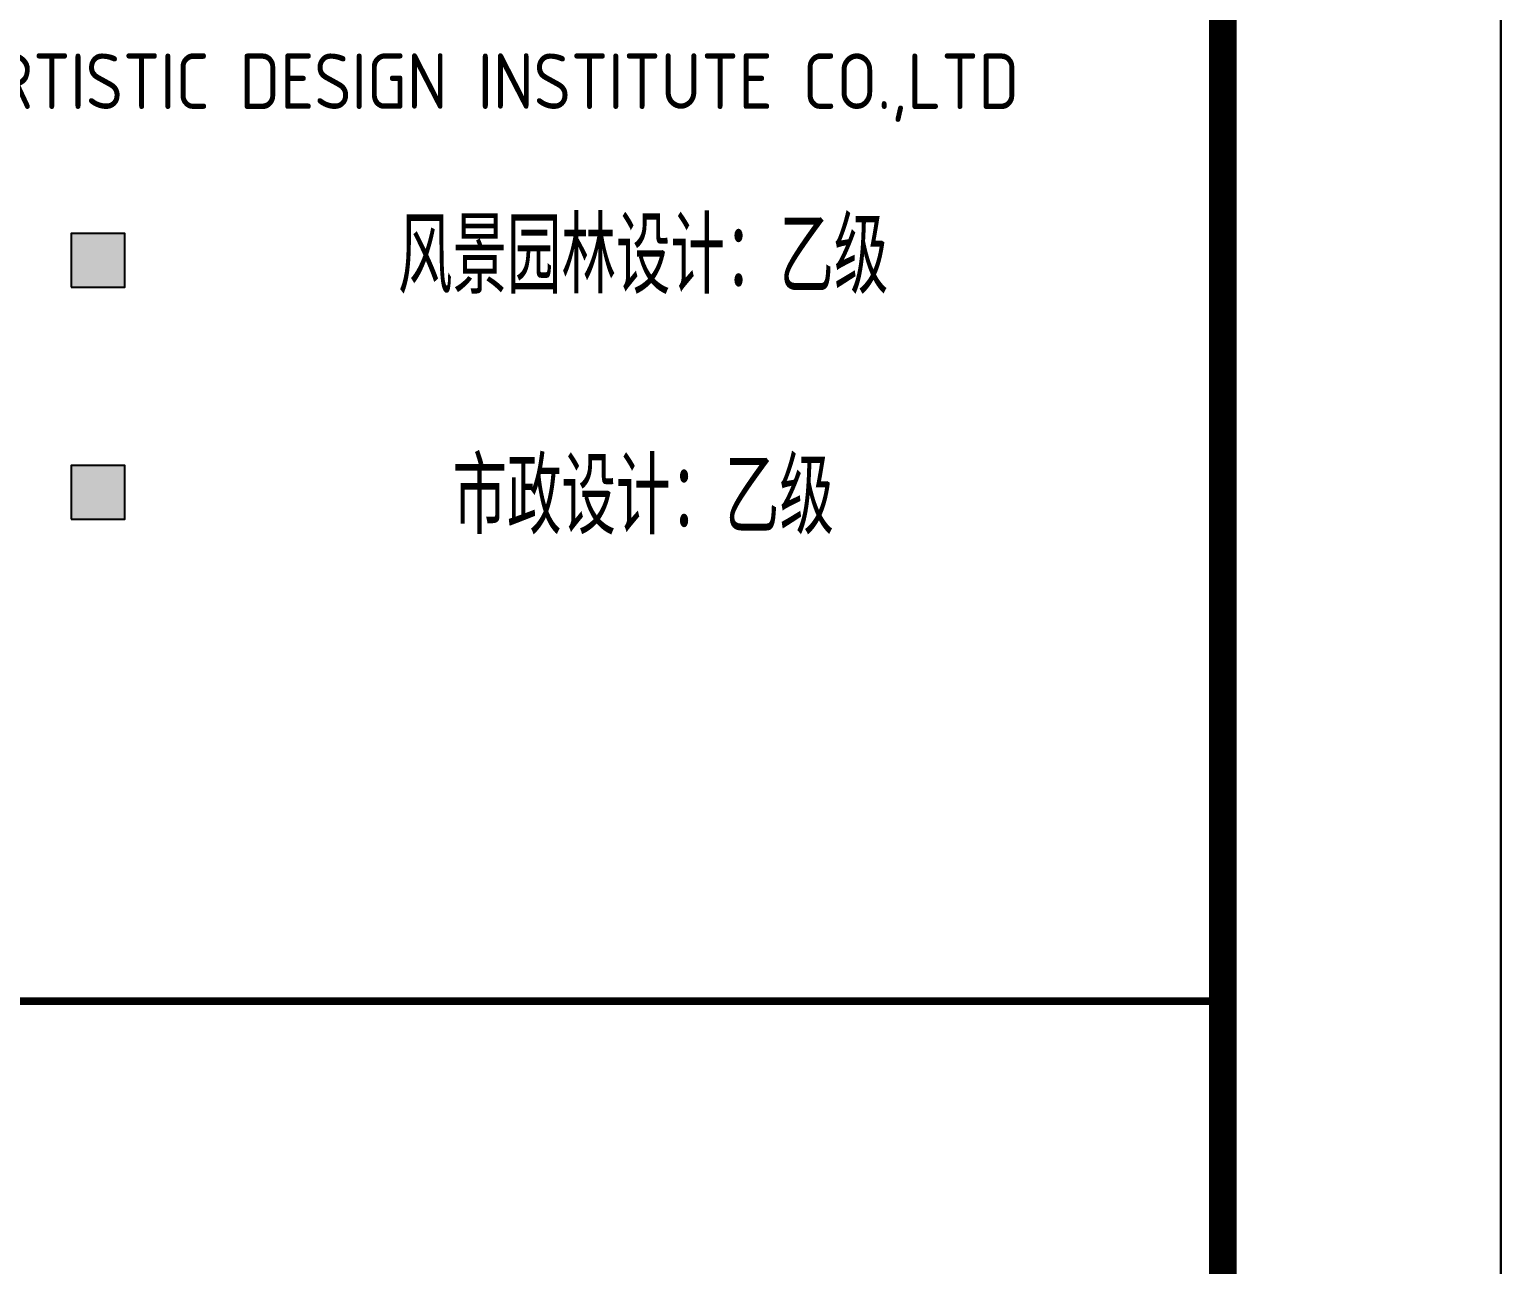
# Model space of a CAD drawing. Extents: x -737978 to 768813, y -372247 to 1140308.
# Drawn here: x -70018 to -62044, y -112749 to -106082 of the extents above; entities that cross this region are included whole.
import ezdxf
from ezdxf.enums import TextEntityAlignment as Align

# ---------------------------------------------------------------- set-up
doc = ezdxf.new("R2010")
doc.units = 0
doc.header["$LTSCALE"] = 1000
doc.header["$MEASUREMENT"] = 0
doc.layers.get('0').update_dxf_attribs({"linetype": 'CONTINUOUS'})
doc.layers.add('PUB_TITLE', color=4, linetype='CONTINUOUS')
doc.styles.add('-仿宋_GB2312', font='GBENOR.shx', dxfattribs={"bigfont": 'GBCBIG.shx'})

# ---------------------------------------------------------------- blocks, each defined once
blk = doc.blocks.new('TQ1')
at = {"layer": 'PUB_TITLE'}
for points in [[(-46611.5, -394766.4), (-46611.5, -394631.4), (-46746.5, -394631.4), (-46746.5, -394766.4)], [(-46611.5, -395349), (-46611.5, -395214), (-46746.5, -395214), (-46746.5, -395349)]]:
    blk.add_hatch(color=7, dxfattribs=at).paths.add_polyline_path(points)
at = {"layer": 'PUB_TITLE', "color": 7}
for points in [[(-46746.5, -394766.4), (-46611.5, -394766.4), (-46611.5, -394631.4), (-46746.5, -394631.4)], [(-46746.5, -395349), (-46611.5, -395349), (-46611.5, -395214), (-46746.5, -395214)]]:
    blk.add_lwpolyline(points, close=True, dxfattribs=at)
at = {"layer": 'PUB_TITLE', "const_width": 20}
blk.add_lwpolyline([(-49854.8, -396558.8), (-43854.8, -396558.8)], dxfattribs=at)
at = {"color": 7, "style": '-仿宋_GB2312'}
blk.add_text('GUANGDONG ARCHITECTURAL ARTISTIC DESIGN INSTITUTE CO.,LTD', height=139.308, dxfattribs=at).set_placement((-46832.3, -394319), align=Align.CENTER)
at = {"layer": 'PUB_TITLE', "color": 7, "style": '-仿宋_GB2312'}
for s, p in [('风景园林设计：乙级', (-45310.3, -394782.7)), ('市政设计：乙级', (-45310.3, -395386.5))]:
    blk.add_text(s, height=190, dxfattribs=at).set_placement(p, align=Align.CENTER)

msp = doc.modelspace()

# ---------------------------------------------------------------- linework, layer by layer
at = {"layer": 'PUB_TITLE'}
for points in [[(-219725.1, -159910.6), (-62075.1, -159910.6), (-62075.1, -70810.6), (-219725.1, -70810.6)], [(-62075.1, -159910.6), (95574.9, -159910.6), (95574.9, -70810.6), (-62075.1, -70810.6)]]:
    msp.add_lwpolyline(points, close=True, dxfattribs=at)
at = {"layer": 'PUB_TITLE', "const_width": 150}
msp.add_lwpolyline([(-215975.1, -158410.6), (-63575.1, -158410.6), (-63575.1, -72310.6), (-215975.1, -72310.6)], close=True, dxfattribs=at)

# ---------------------------------------------------------------- block references
at = {"xscale": 2.15028113370122, "yscale": 2.15028113370122, "zscale": 2.15028113370122}
msp.add_blockref('TQ1', (30724.9, 741385.6), dxfattribs=at)

doc.saveas('drawing.dxf')
